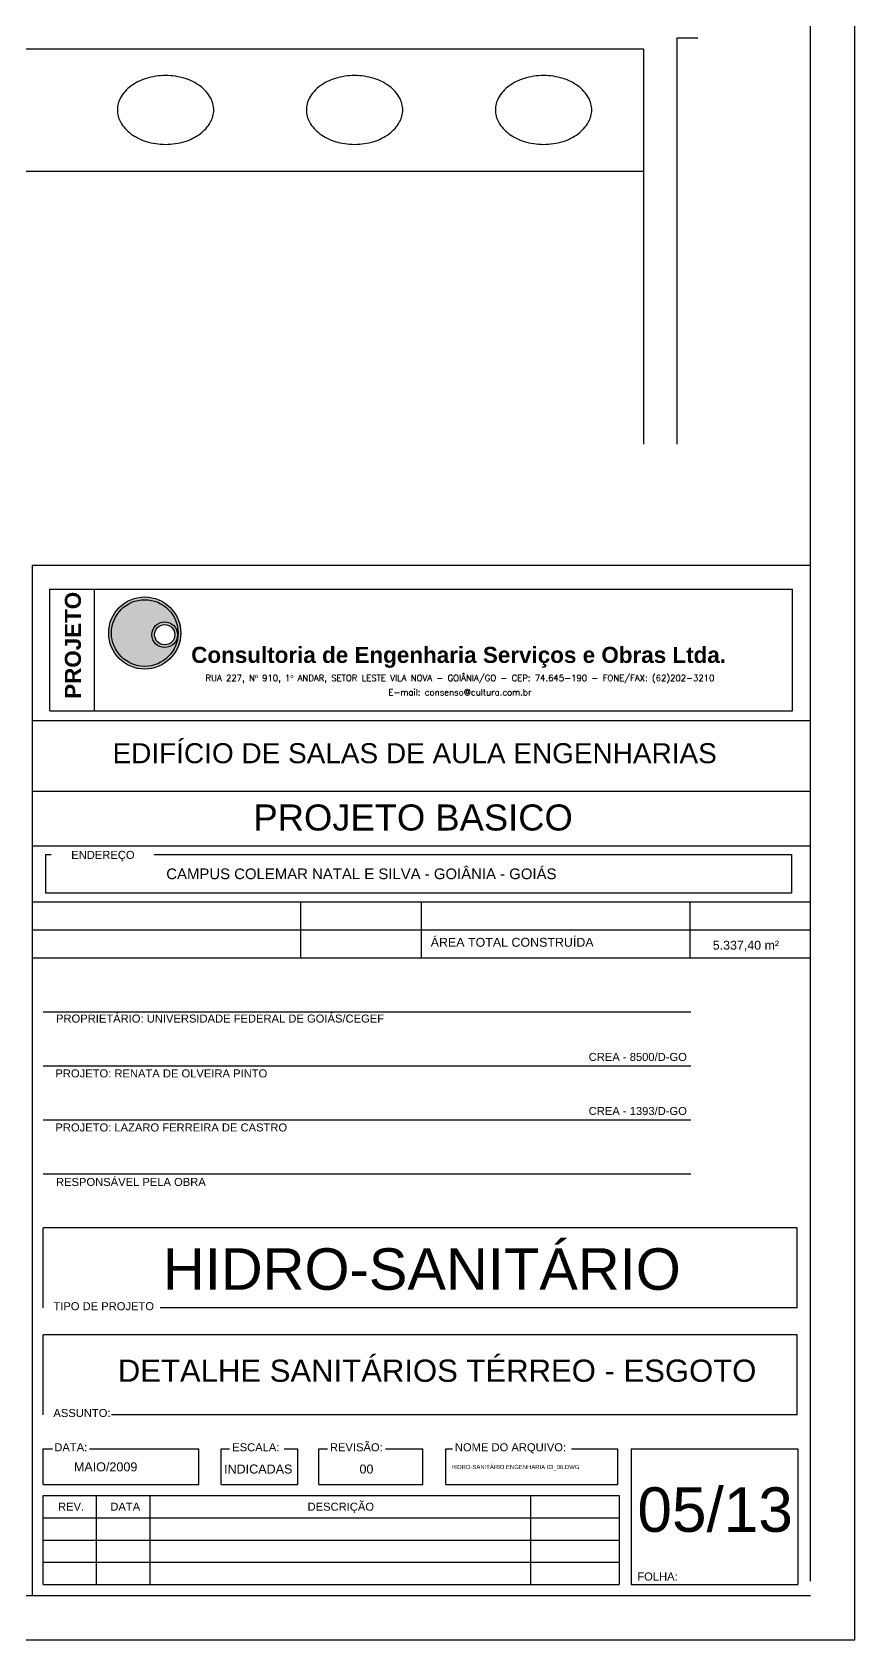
# Model space of a CAD drawing. Header units: millimetres. Extents: x -2485 to 3289, y -257 to 1952.
# Drawn here: x 48.45 to 52.15, y 30.07 to 37.3 of the extents above; entities that cross this region are included whole.
import ezdxf
from ezdxf.enums import TextEntityAlignment as Align

# ---------------------------------------------------------------- set-up
doc = ezdxf.new("R2010")
doc.units = ezdxf.units.MM
doc.header["$LTSCALE"] = 0.3
doc.linetypes.add('CONTINUO', pattern=[0])
for name, color, linetype in [('AUX', 2, 'Continuous'), ('CAR_COLOR12', 20, 'Continuous'), ('CAR_TEXTO_01', 7, 'Continuous'), ('CAR_TEXTO_02', 2, 'Continuous'), ('CARIMBO', 4, 'Continuous'), ('PAREDE', 7, 'CONTINUO'), ('SAN', 11, 'Continuous')]:
    doc.layers.add(name, color=color, linetype=linetype)
doc.styles.add('ARIAL', font='ARIAL.TTF', dxfattribs={"height": 0.12})
doc.styles.add('CAIXA', font='swiss.ttf')
doc.styles.add('ROMANS', font='romans.shx', dxfattribs={"height": 0.03})
doc.styles.add('SANSSERIFBOLD', font='sasb____.pfb')

# ---------------------------------------------------------------- blocks, each defined once
blk = doc.blocks.new('lv-eo')
at = {"layer": 'SAN'}
for centre, radius, start, end in [((0.3487, 0.0218), 0.2252, 143.56731, 162.99901), ((0.3036, 0.0551), 0.1691, 119.29918, 143.56731), ((0.275, 0.1061), 0.1107, 90, 119.29918), ((0.275, 0.1061), 0.1107, 60.70082, 90), ((0.2464, 0.0551), 0.1691, 36.43269, 60.70082), ((0.2013, 0.0218), 0.2252, 17.00099, 36.43269), ((0.4199, 0), 0.2996, 162.99901, 180), ((0.1301, 0), 0.2996, 360, 17.00099), ((0.4199, 0), 0.2996, 180, 197.00099), ((0.1301, 0), 0.2996, 342.99901, 0), ((0.3487, -0.0218), 0.2252, 197.00099, 216.43269), ((0.2013, -0.0218), 0.2252, 323.56731, 342.99901), ((0.3036, -0.0551), 0.1691, 216.43269, 240.70082), ((0.275, -0.1061), 0.1107, 240.70082, 270), ((0.275, -0.1061), 0.1107, 270, 299.29918), ((0.2464, -0.0551), 0.1691, 299.29918, 323.56731)]:
    blk.add_arc(centre, radius, start, end, dxfattribs=at)

msp = doc.modelspace()

# ---------------------------------------------------------------- hatches: boundary and pattern name
at = {"layer": 'CAR_COLOR12'}
h = msp.add_hatch(color=256, dxfattribs=at)
h.paths.add_polyline_path([(48.808542, 34.594198, 1), (49.108224, 34.594198, 1)])
h.paths.add_polyline_path([(49.10607, 34.586706, 1), (48.99022, 34.586706, 1)], flags=16)
h = msp.add_hatch(color=256, dxfattribs=at)
h.paths.add_polyline_path([(48.808542, 34.594198, 1), (49.108224, 34.594198, 1)])
h.paths.add_polyline_path([(49.10607, 34.586706, 1), (48.99022, 34.586706, 1)], flags=16)
at = {"layer": 'CAR_TEXTO_01'}
h = msp.add_hatch(color=256, dxfattribs=at)
h.paths.add_polyline_path([(49.120503, 34.594198, 1.00000074), (48.796263, 34.594198, 1.00000074)])
h.paths.add_polyline_path([(49.108224, 34.594198, 1), (48.808542, 34.594198, 1)], flags=16)
h = msp.add_hatch(color=256, dxfattribs=at)
h.paths.add_polyline_path([(49.120503, 34.594198, 1.00000074), (48.796263, 34.594198, 1.00000074)])
h.paths.add_polyline_path([(49.108224, 34.594198, 1), (48.808542, 34.594198, 1)], flags=16)
h = msp.add_hatch(color=256, dxfattribs=at)
h.paths.add_polyline_path([(49.10607, 34.586706, 1), (48.99022, 34.586706, 1)])
h.paths.add_polyline_path([(49.093791, 34.586706, -1), (49.002499, 34.586706, -1)], flags=16)
h = msp.add_hatch(color=256, dxfattribs=at)
h.paths.add_polyline_path([(49.10607, 34.586706, 1), (48.99022, 34.586706, 1)])
h.paths.add_polyline_path([(49.093791, 34.586706, -1), (49.002499, 34.586706, -1)], flags=16)

# ---------------------------------------------------------------- linework, layer by layer
at = {"color": 4, "linetype": 'Continuous'}
for p, q in [((52.152076, 30.066047), (52.152076, 41.746047)), ((35.532076, 30.066047), (52.152076, 30.066047))]:
    msp.add_line(p, q, dxfattribs=at)
at = {"color": 12, "linetype": 'Continuous'}
for p, q in [((51.952076, 30.330294), (51.952076, 41.546047)), ((36.032076, 30.266047), (51.952076, 30.266047))]:
    msp.add_line(p, q, dxfattribs=at)
at = {"layer": 'AUX', "color": 12, "linetype": 'Continuous'}
msp.add_line((48.452056, 30.266047), (51.952076, 30.266047), dxfattribs=at)
at = {"layer": 'CAR_TEXTO_01'}
for p, q in [((48.452076, 34.898713), (48.452076, 30.266047)), ((48.452076, 34.898713), (51.952076, 34.898713)), ((48.532076, 34.244398), (48.532076, 34.791633)), ((48.532076, 34.244398), (48.532076, 34.791633)), ((48.532076, 34.791633), (51.872076, 34.791633)), ((48.532076, 34.791633), (51.872076, 34.791633)), ((48.732076, 34.244398), (48.732076, 34.791633)), ((48.732076, 34.244398), (48.732076, 34.791633)), ((51.872076, 34.244398), (51.872076, 34.791633)), ((51.872076, 34.244398), (51.872076, 34.791633)), ((48.452076, 34.201322), (51.952076, 34.201322)), ((48.532076, 34.244398), (51.872076, 34.244398)), ((48.532076, 34.244398), (51.872076, 34.244398)), ((48.452076, 33.883047), (51.952076, 33.883047)), ((48.452076, 33.63701), (51.952076, 33.63701)), ((48.452076, 33.385402), (51.952076, 33.385402)), ((49.659465, 33.385402), (49.659465, 33.134082)), ((50.202076, 33.385402), (50.202076, 33.134082)), ((51.409465, 33.385402), (51.409465, 33.134082)), ((48.452076, 33.259742), (51.952076, 33.259742)), ((48.452076, 33.134082), (51.952076, 33.134082)), ((48.502076, 32.890993), (51.413986, 32.890993)), ((48.50208, 32.647905), (51.413991, 32.647905)), ((48.502076, 32.404816), (51.413986, 32.404816)), ((48.502076, 32.161727), (51.413986, 32.161727)), ((48.502076, 31.558639), (48.502076, 31.918639)), ((51.893359, 31.918639), (48.502076, 31.918639)), ((51.893359, 31.558639), (51.893359, 31.918639)), ((51.893359, 31.558639), (49.027427, 31.558639)), ((48.502076, 31.078465), (48.502076, 31.438465)), ((51.893359, 31.438465), (48.502076, 31.438465)), ((51.893359, 31.078465), (51.893359, 31.438465)), ((51.893359, 31.078465), (48.808865, 31.078465)), ((48.502076, 30.765043), (48.502076, 30.925043)), ((48.502076, 30.925043), (48.543377, 30.925043)), ((48.709899, 30.925043), (49.202076, 30.925043)), ((49.202076, 30.765043), (49.202076, 30.925043)), ((49.302076, 30.925043), (49.340281, 30.925043)), ((49.302076, 30.765043), (49.302076, 30.925043)), ((49.586165, 30.925043), (49.64746, 30.925043)), ((49.64746, 30.765043), (49.64746, 30.925043)), ((49.741641, 30.925043), (49.780622, 30.925043)), ((49.741641, 30.765043), (49.741641, 30.925043)), ((50.041085, 30.925043), (50.208478, 30.925043)), ((50.208478, 30.765043), (50.208478, 30.925043)), ((50.311881, 30.925043), (50.34276, 30.925043)), ((50.311881, 30.765043), (50.311881, 30.925043)), ((50.878441, 30.925043), (51.086784, 30.925043)), ((51.086784, 30.765043), (51.086784, 30.925043)), ((51.145982, 30.925043), (51.895455, 30.925043)), ((51.145982, 30.925043), (51.145982, 30.315043)), ((51.895455, 30.925043), (51.895455, 30.315043)), ((48.502076, 30.765043), (49.202076, 30.765043)), ((49.302076, 30.765043), (49.64746, 30.765043)), ((49.741641, 30.765043), (50.208478, 30.765043)), ((50.311881, 30.765043), (51.086784, 30.765043)), ((48.502076, 30.715043), (51.092602, 30.715043)), ((48.502076, 30.315043), (48.502076, 30.715043)), ((48.742076, 30.315043), (48.742076, 30.715043)), ((48.982076, 30.315043), (48.982076, 30.715043)), ((50.692602, 30.715043), (50.692602, 30.315043)), ((51.092602, 30.715043), (51.092602, 30.315043)), ((48.502076, 30.615043), (51.092602, 30.615043)), ((48.502076, 30.515043), (51.092602, 30.515043)), ((48.502076, 30.415043), (51.092602, 30.415043)), ((48.502076, 30.315043), (51.092602, 30.315043)), ((51.145982, 30.315043), (51.895455, 30.315043))]:
    msp.add_line(p, q, dxfattribs=at)
msp.add_lwpolyline([(49.000798, 33.597548), (51.866765, 33.597548), (51.866765, 33.424864), (48.513035, 33.424864), (48.513035, 33.597548), (48.537577, 33.597548)], dxfattribs=at)
for centre, radius in [((48.958383, 34.594198), 0.16212), ((48.958383, 34.594198), 0.16212), ((48.958383, 34.594198), 0.149841), ((48.958383, 34.594198), 0.149841), ((49.048145, 34.586706), 0.057925), ((49.048145, 34.586706), 0.057925), ((49.048145, 34.586706), 0.057925), ((49.048145, 34.586706), 0.057925), ((49.048145, 34.586706), 0.045646), ((49.048145, 34.586706), 0.045646)]:
    msp.add_circle(centre, radius, dxfattribs=at)
at = {"layer": 'PAREDE'}
for p, q in [((51.352079, 37.271718), (51.445737, 37.271718)), ((51.352079, 37.271718), (51.352079, 35.44375)), ((46.426423, 37.221718), (51.202079, 37.221718)), ((51.202079, 37.221718), (51.202079, 35.44375))]:
    msp.add_line(p, q, dxfattribs=at)
at = {"layer": 'SAN', "linetype": 'CONTINUO'}
msp.add_line((47.742079, 36.671718), (51.202079, 36.671718), dxfattribs=at)

# ---------------------------------------------------------------- block references
at = {"layer": 'SAN', "linetype": 'CONTINUO', "rotation": 270.0000000001303}
for p in [(49.052079, 37.221718), (49.902079, 37.221718), (50.752079, 37.221718)]:
    msp.add_blockref('lv-eo', p, dxfattribs=at)

# ---------------------------------------------------------------- texts
at = {"layer": 'CAR_TEXTO_01', "style": 'ROMANS'}
for s, p in [('RUA 227, Nº 910, 1º ANDAR, SETOR LESTE VILA NOVA - GOIÂNIA/GO - CEP: 74.645-190 - FONE/FAX: (62)202-3210', (50.37606, 34.378156)), ('E-mail: consenso@cultura.com.br', (50.37606, 34.31385))]:
    msp.add_text(s, height=0.028, dxfattribs=at).set_placement(p, align=Align.CENTER)
at = {"layer": 'CAR_TEXTO_01', "style": 'ARIAL'}
for s, height, p in [('ENDEREÇO', 0.036, (48.627854, 33.578334)), ('ÁREA TOTAL CONSTRUÍDA', 0.04, (50.244577, 33.183235)), ('5.337,40 m²', 0.04, (51.512993, 33.170328)), ('PROPRIETÁRIO: UNIVERSIDADE FEDERAL DE GOIÁS/CEGEF', 0.036, (48.559351, 32.842275)), (' CREA - 8500/D-GO', 0.036, (50.941149, 32.669718)), ('PROJETO: RENATA DE OLVEIRA PINTO', 0.036, (48.55665, 32.595598)), (' CREA - 1393/D-GO', 0.036, (50.941149, 32.42663)), ('PROJETO: LAZARO FERREIRA DE CASTRO', 0.036, (48.55665, 32.352509)), ('RESPONSÁVEL PELA OBRA', 0.036, (48.559351, 32.107457)), ('TIPO DE PROJETO', 0.036, (48.547562, 31.54861)), ('ASSUNTO:', 0.036, (48.547562, 31.068437)), ('DATA:', 0.036, (48.551715, 30.91419)), ('ESCALA:', 0.036, (49.351715, 30.91419)), ('REVISÃO:', 0.036, (49.79128, 30.91419)), ('NOME DO ARQUIVO:', 0.036, (50.35323, 30.91419)), ('MAIO/2009', 0.0404082, (48.639705, 30.823808)), ('INDICADAS', 0.0404082, (49.315146, 30.814098)), ('00', 0.0404082, (49.924134, 30.814098)), ('HIDRO-SANITÁRIO ENGENHARIA 03_06.DWG', 0.01905795, (50.33766, 30.833948)), ('REV.', 0.036, (48.568607, 30.647002)), ('DATA', 0.036, (48.803708, 30.647002)), ('DESCRIÇÃO', 0.036, (49.690724, 30.647002)), ('FOLHA:', 0.036, (51.173641, 30.332953))]:
    msp.add_text(s, height=height, dxfattribs=at).set_placement(p)
at = {"layer": 'CAR_TEXTO_02', "style": 'SANSSERIFBOLD'}
msp.add_text('PROJETO', height=0.0720635, rotation=90, dxfattribs=at).set_placement((48.671186, 34.538889), align=Align.CENTER)
at = {"layer": 'CAR_TEXTO_02'}
for s, height, style, p in [('Consultoria de Engenharia Serviços e Obras Ltda.', 0.07222734, 'SANSSERIFBOLD', (50.369979, 34.459776)), ('EDIFÍCIO DE SALAS DE AULA ENGENHARIAS', 0.09, 'CAIXA', (50.17245, 34.00863)), ('PROJETO BASICO', 0.11712236, 'CAIXA', (50.1655, 33.706012)), ('HIDRO-SANITÁRIO', 0.18639425, 'CAIXA', (50.204888, 31.640608)), ('DETALHE SANITÁRIOS TÉRREO - ESGOTO', 0.1, 'CAIXA', (50.273281, 31.226567))]:
    msp.add_text(s, height=height, dxfattribs=dict(at, style=style)).set_placement(p, align=Align.CENTER)
at = {"layer": 'CAR_TEXTO_02', "style": 'CAIXA'}
msp.add_text('05/13', height=0.2, dxfattribs=at).set_placement((51.174145, 30.551805))
at = {"layer": 'CARIMBO', "style": 'ARIAL'}
msp.add_text('CAMPUS COLEMAR NATAL E SILVA - GOIÂNIA - GOIÁS', height=0.048, dxfattribs=at).set_placement((49.055333, 33.487221))

doc.saveas('drawing.dxf')
